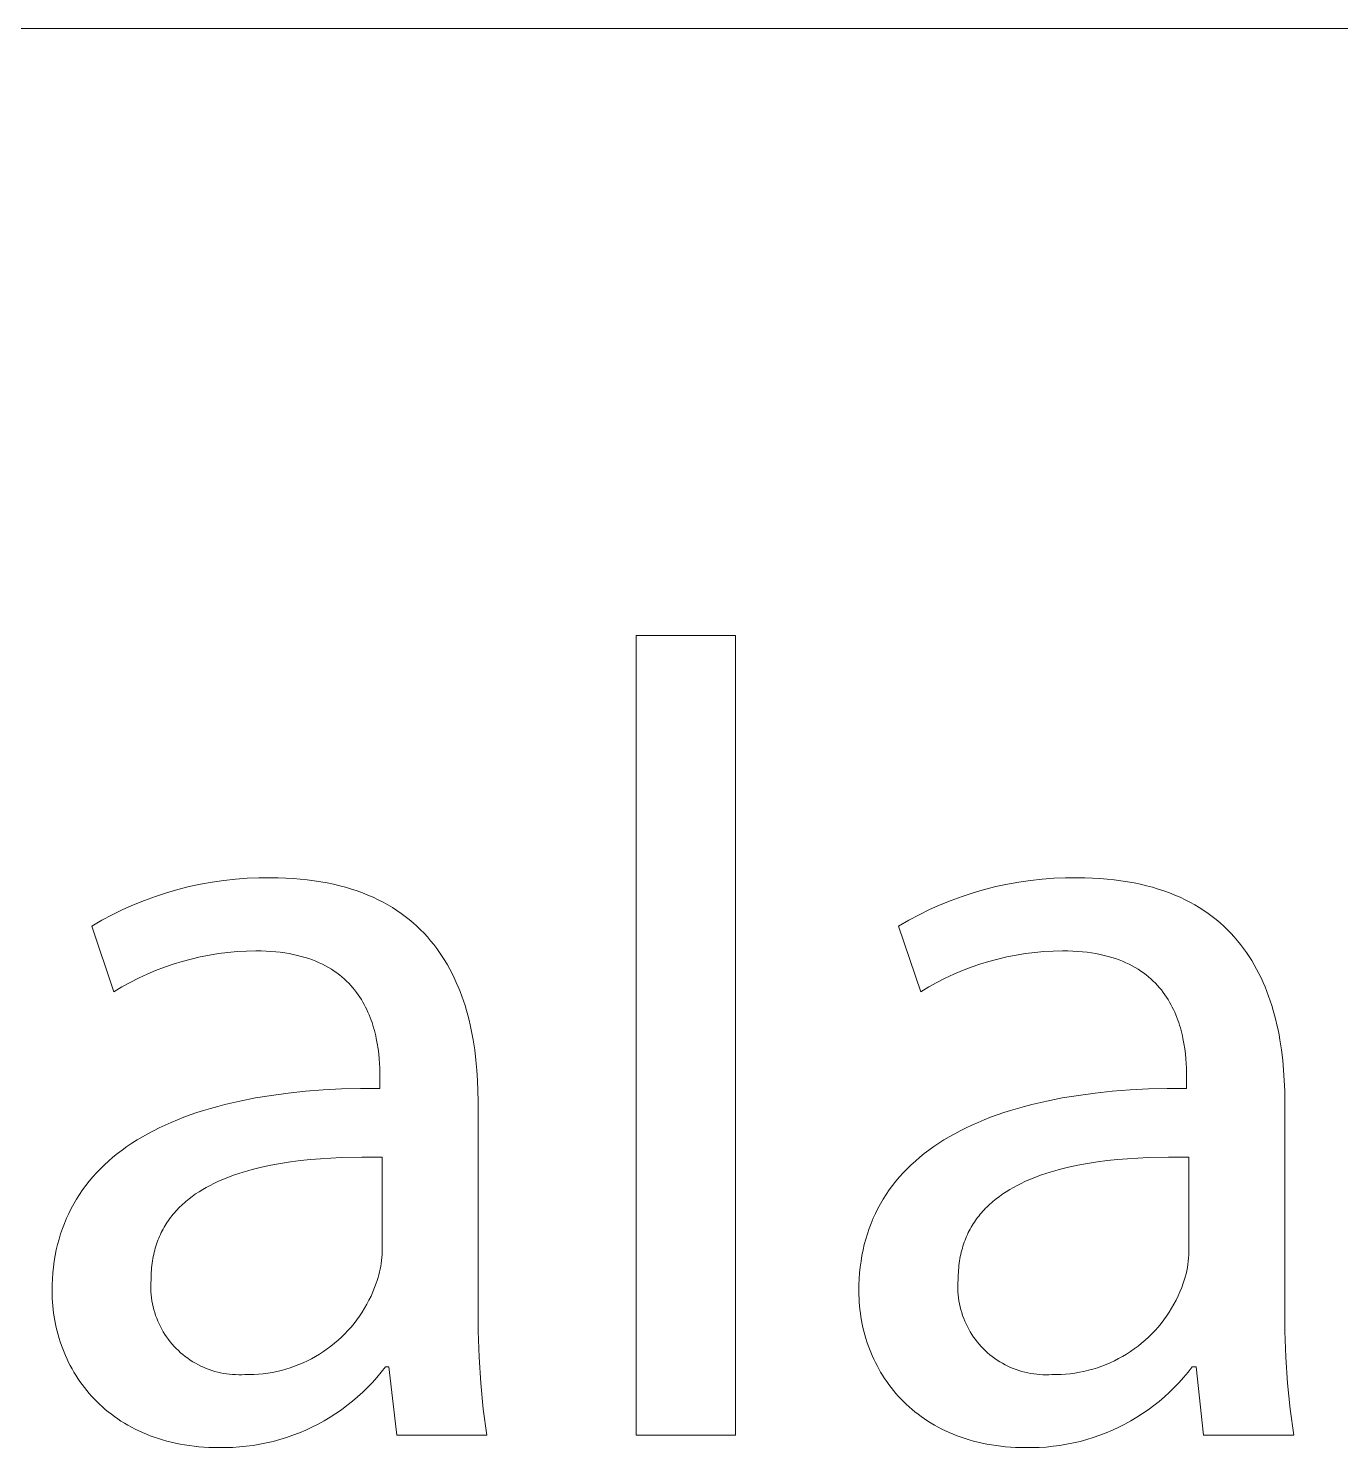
# Model space of a CAD drawing. Header units: millimetres. Extents: x -1519 to 3497, y -297 to 3208.
# Drawn here: x 3132.8 to 3191.3, y -79.6 to -16.4 of the extents above; entities that cross this region are included whole.
import ezdxf

# ---------------------------------------------------------------- set-up
doc = ezdxf.new("R2010")
doc.units = ezdxf.units.MM
doc.header["$MEASUREMENT"] = 0
doc.layers.add('Domyślny', color=7, linetype='Continuous', true_color=0x000000)

msp = doc.modelspace()

# ---------------------------------------------------------------- linework, layer by layer
at = {"layer": 'Domyślny', "color": 18, "lineweight": 15, "true_color": 0x000000}
for p, q in [((1601.477, -16.362), (3497.131, -16.362)), ((3159.871, -43.436), (3164.298, -43.436)), ((3159.871, -79.099), (3159.871, -43.436)), ((3164.298, -43.436), (3164.298, -79.099)), ((3140.961, -54.429), (3141.478, -54.355)), ((3141.478, -54.355), (3141.997, -54.299)), ((3141.997, -54.299), (3142.519, -54.261)), ((3142.519, -54.261), (3143.041, -54.242)), ((3143.041, -54.242), (3143.563, -54.24)), ((3143.563, -54.24), (3143.907, -54.244)), ((3143.907, -54.244), (3144.242, -54.255)), ((3144.242, -54.255), (3144.57, -54.273)), ((3144.57, -54.273), (3144.89, -54.298)), ((3144.89, -54.298), (3145.201, -54.331)), ((3145.201, -54.331), (3145.505, -54.37)), ((3145.505, -54.37), (3145.802, -54.415)), ((3145.802, -54.415), (3146.09, -54.468)), ((3176.931, -54.431), (3177.448, -54.357)), ((3177.448, -54.357), (3177.968, -54.3)), ((3177.968, -54.3), (3178.489, -54.262)), ((3178.489, -54.262), (3179.011, -54.242)), ((3179.011, -54.242), (3179.533, -54.24)), ((3179.533, -54.24), (3179.878, -54.244)), ((3179.878, -54.244), (3180.214, -54.255)), ((3180.214, -54.255), (3180.542, -54.273)), ((3180.542, -54.273), (3180.862, -54.298)), ((3180.862, -54.298), (3181.175, -54.331)), ((3181.175, -54.331), (3181.479, -54.37)), ((3181.479, -54.37), (3181.776, -54.415)), ((3181.776, -54.415), (3182.065, -54.468)), ((3138.43, -55.067), (3138.926, -54.904)), ((3138.926, -54.904), (3139.428, -54.759)), ((3139.428, -54.759), (3139.935, -54.631)), ((3139.935, -54.631), (3140.446, -54.522)), ((3140.446, -54.522), (3140.961, -54.429)), ((3146.09, -54.468), (3146.372, -54.527)), ((3146.372, -54.527), (3146.646, -54.592)), ((3146.646, -54.592), (3146.912, -54.663)), ((3146.912, -54.663), (3147.171, -54.741)), ((3147.171, -54.741), (3147.424, -54.824)), ((3147.424, -54.824), (3147.669, -54.914)), ((3147.669, -54.914), (3147.907, -55.009)), ((3147.907, -55.009), (3148.138, -55.11)), ((3174.4, -55.068), (3174.897, -54.906)), ((3174.897, -54.906), (3175.399, -54.761)), ((3175.399, -54.761), (3175.906, -54.633)), ((3175.906, -54.633), (3176.417, -54.523)), ((3176.417, -54.523), (3176.931, -54.431)), ((3182.065, -54.468), (3182.347, -54.527)), ((3182.347, -54.527), (3182.621, -54.592)), ((3182.621, -54.592), (3182.888, -54.663)), ((3182.888, -54.663), (3183.148, -54.741)), ((3183.148, -54.741), (3183.4, -54.824)), ((3183.4, -54.824), (3183.645, -54.914)), ((3183.645, -54.914), (3183.884, -55.009)), ((3183.884, -55.009), (3184.115, -55.11)), ((3136.509, -55.887), (3136.978, -55.657)), ((3136.978, -55.657), (3137.455, -55.443)), ((3137.455, -55.443), (3137.939, -55.247)), ((3137.939, -55.247), (3138.43, -55.067)), ((3148.138, -55.11), (3148.363, -55.216)), ((3148.363, -55.216), (3148.58, -55.328)), ((3148.58, -55.328), (3148.791, -55.445)), ((3148.791, -55.445), (3148.996, -55.567)), ((3148.996, -55.567), (3149.194, -55.694)), ((3172.479, -55.887), (3172.948, -55.658)), ((3172.948, -55.658), (3173.426, -55.445)), ((3173.426, -55.445), (3173.91, -55.248)), ((3173.91, -55.248), (3174.4, -55.068)), ((3184.115, -55.11), (3184.34, -55.216)), ((3184.34, -55.216), (3184.558, -55.328)), ((3184.558, -55.328), (3184.769, -55.445)), ((3184.769, -55.445), (3184.974, -55.567)), ((3184.974, -55.567), (3185.172, -55.694)), ((3135.596, -56.395), (3136.048, -56.133)), ((3136.048, -56.133), (3136.509, -55.887)), ((3149.194, -55.694), (3149.386, -55.826)), ((3149.386, -55.826), (3149.571, -55.963)), ((3149.571, -55.963), (3149.751, -56.104)), ((3149.751, -56.104), (3149.924, -56.25)), ((3149.924, -56.25), (3150.091, -56.4)), ((3171.566, -56.395), (3172.018, -56.133)), ((3172.018, -56.133), (3172.479, -55.887)), ((3185.172, -55.694), (3185.363, -55.826)), ((3185.363, -55.826), (3185.549, -55.963)), ((3185.549, -55.963), (3185.728, -56.104)), ((3185.728, -56.104), (3185.901, -56.25)), ((3185.901, -56.25), (3186.068, -56.4)), ((3136.581, -59.318), (3135.596, -56.395)), ((3150.091, -56.4), (3150.252, -56.555)), ((3150.252, -56.555), (3150.407, -56.714)), ((3150.407, -56.714), (3150.557, -56.877)), ((3150.557, -56.877), (3150.701, -57.044)), ((3172.551, -59.318), (3171.566, -56.395)), ((3186.068, -56.4), (3186.229, -56.555)), ((3186.229, -56.555), (3186.384, -56.714)), ((3186.384, -56.714), (3186.534, -56.877)), ((3186.534, -56.877), (3186.677, -57.044)), ((3141.664, -57.569), (3141.25, -57.621)), ((3142.079, -57.531), (3141.664, -57.569)), ((3142.495, -57.507), (3142.079, -57.531)), ((3142.912, -57.497), (3142.495, -57.507)), ((3143.142, -57.5), (3142.912, -57.497)), ((3143.366, -57.508), (3143.142, -57.5)), ((3143.583, -57.521), (3143.366, -57.508)), ((3143.794, -57.539), (3143.583, -57.521)), ((3143.999, -57.561), (3143.794, -57.539)), ((3144.198, -57.589), (3143.999, -57.561)), ((3144.391, -57.621), (3144.198, -57.589)), ((3150.701, -57.044), (3150.839, -57.214)), ((3150.839, -57.214), (3150.972, -57.389)), ((3150.972, -57.389), (3151.099, -57.567)), ((3151.099, -57.567), (3151.221, -57.748)), ((3177.634, -57.57), (3177.22, -57.622)), ((3178.049, -57.531), (3177.634, -57.57)), ((3178.465, -57.507), (3178.049, -57.531)), ((3178.882, -57.497), (3178.465, -57.507)), ((3179.112, -57.5), (3178.882, -57.497)), ((3179.336, -57.508), (3179.112, -57.5)), ((3179.553, -57.521), (3179.336, -57.508)), ((3179.764, -57.539), (3179.553, -57.521)), ((3179.969, -57.561), (3179.764, -57.539)), ((3180.168, -57.589), (3179.969, -57.561)), ((3180.362, -57.621), (3180.168, -57.589)), ((3186.677, -57.044), (3186.815, -57.214)), ((3186.815, -57.214), (3186.948, -57.389)), ((3186.948, -57.389), (3187.075, -57.567)), ((3187.075, -57.567), (3187.197, -57.748)), ((3139.222, -58.093), (3138.828, -58.228)), ((3139.621, -57.971), (3139.222, -58.093)), ((3140.023, -57.862), (3139.621, -57.971)), ((3140.429, -57.768), (3140.023, -57.862)), ((3140.839, -57.687), (3140.429, -57.768)), ((3141.25, -57.621), (3140.839, -57.687)), ((3144.579, -57.657), (3144.391, -57.621)), ((3144.76, -57.698), (3144.579, -57.657)), ((3144.936, -57.743), (3144.76, -57.698)), ((3145.106, -57.792), (3144.936, -57.743)), ((3145.271, -57.845), (3145.106, -57.792)), ((3145.43, -57.902), (3145.271, -57.845)), ((3145.584, -57.963), (3145.43, -57.902)), ((3145.732, -58.027), (3145.584, -57.963)), ((3145.876, -58.095), (3145.732, -58.027)), ((3146.014, -58.166), (3145.876, -58.095)), ((3146.148, -58.241), (3146.014, -58.166)), ((3151.221, -57.748), (3151.337, -57.933)), ((3151.337, -57.933), (3151.449, -58.121)), ((3151.449, -58.121), (3151.555, -58.312)), ((3175.193, -58.094), (3174.799, -58.23)), ((3175.591, -57.972), (3175.193, -58.094)), ((3175.994, -57.864), (3175.591, -57.972)), ((3176.4, -57.77), (3175.994, -57.864)), ((3176.809, -57.689), (3176.4, -57.77)), ((3177.22, -57.622), (3176.809, -57.689)), ((3180.549, -57.657), (3180.362, -57.621)), ((3180.73, -57.698), (3180.549, -57.657)), ((3180.906, -57.743), (3180.73, -57.698)), ((3181.076, -57.792), (3180.906, -57.743)), ((3181.241, -57.845), (3181.076, -57.792)), ((3181.4, -57.902), (3181.241, -57.845)), ((3181.554, -57.963), (3181.4, -57.902)), ((3181.702, -58.027), (3181.554, -57.963)), ((3181.846, -58.095), (3181.702, -58.027)), ((3181.984, -58.166), (3181.846, -58.095)), ((3182.118, -58.241), (3181.984, -58.166)), ((3187.197, -57.748), (3187.313, -57.933)), ((3187.313, -57.933), (3187.424, -58.121)), ((3187.424, -58.121), (3187.531, -58.312)), ((3137.677, -58.715), (3137.305, -58.904)), ((3138.055, -58.54), (3137.677, -58.715)), ((3138.439, -58.378), (3138.055, -58.54)), ((3138.828, -58.228), (3138.439, -58.378)), ((3146.276, -58.319), (3146.148, -58.241)), ((3146.4, -58.399), (3146.276, -58.319)), ((3146.519, -58.483), (3146.4, -58.399)), ((3146.633, -58.569), (3146.519, -58.483)), ((3146.743, -58.658), (3146.633, -58.569)), ((3146.849, -58.75), (3146.743, -58.658)), ((3146.95, -58.844), (3146.849, -58.75)), ((3147.047, -58.94), (3146.95, -58.844)), ((3151.555, -58.312), (3151.657, -58.506)), ((3151.657, -58.506), (3151.753, -58.703)), ((3151.753, -58.703), (3151.845, -58.902)), ((3173.647, -58.716), (3173.275, -58.904)), ((3174.025, -58.541), (3173.647, -58.716)), ((3174.409, -58.379), (3174.025, -58.541)), ((3174.799, -58.23), (3174.409, -58.379)), ((3182.246, -58.319), (3182.118, -58.241)), ((3182.37, -58.399), (3182.246, -58.319)), ((3182.489, -58.483), (3182.37, -58.399)), ((3182.604, -58.569), (3182.489, -58.483)), ((3182.713, -58.658), (3182.604, -58.569)), ((3182.819, -58.75), (3182.713, -58.658)), ((3182.92, -58.844), (3182.819, -58.75)), ((3183.017, -58.94), (3182.92, -58.844)), ((3187.531, -58.312), (3187.632, -58.506)), ((3187.632, -58.506), (3187.728, -58.703)), ((3187.728, -58.703), (3187.819, -58.902)), ((3136.939, -59.105), (3136.581, -59.318)), ((3137.305, -58.904), (3136.939, -59.105)), ((3147.139, -59.039), (3147.047, -58.94)), ((3147.228, -59.14), (3147.139, -59.039)), ((3147.313, -59.242), (3147.228, -59.14)), ((3147.393, -59.347), (3147.313, -59.242)), ((3147.47, -59.453), (3147.393, -59.347)), ((3147.543, -59.56), (3147.47, -59.453)), ((3151.845, -58.902), (3151.932, -59.104)), ((3151.932, -59.104), (3152.014, -59.309)), ((3152.014, -59.309), (3152.092, -59.516)), ((3172.91, -59.105), (3172.551, -59.318)), ((3173.275, -58.904), (3172.91, -59.105)), ((3183.109, -59.039), (3183.017, -58.94)), ((3183.198, -59.14), (3183.109, -59.039)), ((3183.283, -59.242), (3183.198, -59.14)), ((3183.363, -59.347), (3183.283, -59.242)), ((3183.44, -59.453), (3183.363, -59.347)), ((3183.513, -59.56), (3183.44, -59.453)), ((3187.819, -58.902), (3187.906, -59.104)), ((3187.906, -59.104), (3187.988, -59.309)), ((3187.988, -59.309), (3188.065, -59.516)), ((3147.613, -59.669), (3147.543, -59.56)), ((3147.678, -59.78), (3147.613, -59.669)), ((3147.741, -59.892), (3147.678, -59.78)), ((3147.8, -60.005), (3147.741, -59.892)), ((3147.856, -60.118), (3147.8, -60.005)), ((3147.908, -60.233), (3147.856, -60.118)), ((3152.092, -59.516), (3152.165, -59.725)), ((3152.165, -59.725), (3152.234, -59.937)), ((3152.234, -59.937), (3152.298, -60.15)), ((3183.583, -59.669), (3183.513, -59.56)), ((3183.648, -59.78), (3183.583, -59.669)), ((3183.711, -59.892), (3183.648, -59.78)), ((3183.77, -60.005), (3183.711, -59.892)), ((3183.826, -60.118), (3183.77, -60.005)), ((3183.878, -60.233), (3183.826, -60.118)), ((3188.065, -59.516), (3188.138, -59.725)), ((3188.138, -59.725), (3188.207, -59.937)), ((3188.207, -59.937), (3188.271, -60.15)), ((3147.958, -60.349), (3147.908, -60.233)), ((3148.004, -60.465), (3147.958, -60.349)), ((3148.047, -60.581), (3148.004, -60.465)), ((3148.088, -60.698), (3148.047, -60.581)), ((3148.126, -60.815), (3148.088, -60.698)), ((3152.298, -60.15), (3152.358, -60.365)), ((3152.358, -60.365), (3152.414, -60.582)), ((3152.414, -60.582), (3152.466, -60.801)), ((3183.928, -60.349), (3183.878, -60.233)), ((3183.974, -60.465), (3183.928, -60.349)), ((3184.018, -60.581), (3183.974, -60.465)), ((3184.058, -60.698), (3184.018, -60.581)), ((3184.096, -60.815), (3184.058, -60.698)), ((3188.271, -60.15), (3188.331, -60.365)), ((3188.331, -60.365), (3188.387, -60.582)), ((3188.387, -60.582), (3188.439, -60.801)), ((3148.161, -60.933), (3148.126, -60.815)), ((3148.194, -61.05), (3148.161, -60.933)), ((3148.224, -61.168), (3148.194, -61.05)), ((3148.252, -61.285), (3148.224, -61.168)), ((3148.277, -61.401), (3148.252, -61.285)), ((3152.466, -60.801), (3152.514, -61.021)), ((3152.514, -61.021), (3152.559, -61.243)), ((3152.559, -61.243), (3152.599, -61.466)), ((3184.131, -60.933), (3184.096, -60.815)), ((3184.164, -61.05), (3184.131, -60.933)), ((3184.194, -61.168), (3184.164, -61.05)), ((3184.222, -61.285), (3184.194, -61.168)), ((3184.247, -61.401), (3184.222, -61.285)), ((3188.439, -60.801), (3188.486, -61.021)), ((3188.486, -61.021), (3188.53, -61.243)), ((3188.53, -61.243), (3188.57, -61.466)), ((3148.321, -61.633), (3148.277, -61.401)), ((3148.357, -61.863), (3148.321, -61.633)), ((3148.386, -62.088), (3148.357, -61.863)), ((3152.599, -61.466), (3152.668, -61.915)), ((3152.668, -61.915), (3152.724, -62.367)), ((3184.291, -61.633), (3184.247, -61.401)), ((3184.327, -61.863), (3184.291, -61.633)), ((3184.356, -62.088), (3184.327, -61.863)), ((3188.57, -61.466), (3188.64, -61.915)), ((3188.64, -61.915), (3188.695, -62.367)), ((3148.407, -62.309), (3148.386, -62.088)), ((3148.423, -62.524), (3148.407, -62.309)), ((3148.434, -62.733), (3148.423, -62.524)), ((3152.724, -62.367), (3152.766, -62.823)), ((3184.378, -62.309), (3184.356, -62.088)), ((3184.393, -62.524), (3184.378, -62.309)), ((3184.404, -62.733), (3184.393, -62.524)), ((3188.695, -62.367), (3188.736, -62.823)), ((3148.439, -62.934), (3148.434, -62.733)), ((3148.441, -63.127), (3148.439, -62.934)), ((3148.441, -63.628), (3148.441, -63.127)), ((3152.766, -62.823), (3152.795, -63.28)), ((3152.795, -63.28), (3152.812, -63.738)), ((3184.409, -62.934), (3184.404, -62.733)), ((3184.411, -63.127), (3184.409, -62.934)), ((3184.411, -63.628), (3184.411, -63.127)), ((3188.736, -62.823), (3188.765, -63.28)), ((3188.765, -63.28), (3188.782, -63.738)), ((3143.606, -63.941), (3144.349, -63.842)), ((3144.349, -63.842), (3145.118, -63.761)), ((3145.118, -63.761), (3145.911, -63.699)), ((3145.911, -63.699), (3146.73, -63.657)), ((3146.73, -63.657), (3147.573, -63.633)), ((3147.573, -63.633), (3148.441, -63.628)), ((3152.812, -63.738), (3152.817, -64.196)), ((3179.582, -63.941), (3180.325, -63.842)), ((3180.325, -63.842), (3181.092, -63.761)), ((3181.092, -63.761), (3181.885, -63.699)), ((3181.885, -63.699), (3182.703, -63.657)), ((3182.703, -63.657), (3183.545, -63.633)), ((3183.545, -63.633), (3184.411, -63.628)), ((3188.782, -63.738), (3188.787, -64.196)), ((3140.581, -64.613), (3140.891, -64.521)), ((3140.891, -64.521), (3141.208, -64.432)), ((3141.208, -64.432), (3141.531, -64.348)), ((3141.531, -64.348), (3142.197, -64.194)), ((3142.197, -64.194), (3142.889, -64.058)), ((3142.889, -64.058), (3143.606, -63.941)), ((3152.817, -64.196), (3152.817, -73.283)), ((3176.559, -64.613), (3176.869, -64.521)), ((3176.869, -64.521), (3177.185, -64.432)), ((3177.185, -64.432), (3177.508, -64.348)), ((3177.508, -64.348), (3178.174, -64.194)), ((3178.174, -64.194), (3178.865, -64.058)), ((3178.865, -64.058), (3179.582, -63.941)), ((3188.787, -64.196), (3188.787, -73.283)), ((3138.861, -65.265), (3139.131, -65.145)), ((3139.131, -65.145), (3139.408, -65.03)), ((3139.408, -65.03), (3139.691, -64.919)), ((3139.691, -64.919), (3139.981, -64.813)), ((3139.981, -64.813), (3140.278, -64.711)), ((3140.278, -64.711), (3140.581, -64.613)), ((3174.838, -65.265), (3175.108, -65.145)), ((3175.108, -65.145), (3175.385, -65.03)), ((3175.385, -65.03), (3175.668, -64.919)), ((3175.668, -64.919), (3175.959, -64.813)), ((3175.959, -64.813), (3176.255, -64.711)), ((3176.255, -64.711), (3176.559, -64.613)), ((3137.613, -65.929), (3137.849, -65.787)), ((3137.849, -65.787), (3138.091, -65.65)), ((3138.091, -65.65), (3138.341, -65.517)), ((3138.341, -65.517), (3138.598, -65.389)), ((3138.598, -65.389), (3138.861, -65.265)), ((3173.589, -65.929), (3173.825, -65.787)), ((3173.825, -65.787), (3174.068, -65.65)), ((3174.068, -65.65), (3174.318, -65.517)), ((3174.318, -65.517), (3174.575, -65.389)), ((3174.575, -65.389), (3174.838, -65.265)), ((3136.738, -66.538), (3136.946, -66.379)), ((3136.946, -66.379), (3137.161, -66.225)), ((3137.161, -66.225), (3137.384, -66.075)), ((3137.384, -66.075), (3137.613, -65.929)), ((3172.713, -66.538), (3172.922, -66.379)), ((3172.922, -66.379), (3173.137, -66.225)), ((3173.137, -66.225), (3173.36, -66.075)), ((3173.36, -66.075), (3173.589, -65.929)), ((3135.974, -67.215), (3136.155, -67.04)), ((3136.155, -67.04), (3136.342, -66.868)), ((3136.342, -66.868), (3136.536, -66.701)), ((3136.536, -66.701), (3136.738, -66.538)), ((3143.581, -67.053), (3143.159, -67.143)), ((3144.012, -66.975), (3143.581, -67.053)), ((3144.45, -66.907), (3144.012, -66.975)), ((3144.894, -66.85), (3144.45, -66.907)), ((3145.344, -66.803), (3144.894, -66.85)), ((3145.797, -66.764), (3145.344, -66.803)), ((3146.254, -66.735), (3145.797, -66.764)), ((3146.712, -66.714), (3146.254, -66.735)), ((3147.63, -66.694), (3146.712, -66.714)), ((3148.541, -66.701), (3147.63, -66.694)), ((3148.541, -70.911), (3148.541, -66.701)), ((3171.949, -67.215), (3172.129, -67.04)), ((3172.129, -67.04), (3172.317, -66.868)), ((3172.317, -66.868), (3172.512, -66.701)), ((3172.512, -66.701), (3172.713, -66.538)), ((3179.563, -67.053), (3179.141, -67.143)), ((3179.993, -66.975), (3179.563, -67.053)), ((3180.43, -66.907), (3179.993, -66.975)), ((3180.874, -66.85), (3180.43, -66.907)), ((3181.323, -66.803), (3180.874, -66.85)), ((3181.775, -66.764), (3181.323, -66.803)), ((3182.231, -66.735), (3181.775, -66.764)), ((3182.688, -66.714), (3182.231, -66.735)), ((3183.603, -66.694), (3182.688, -66.714)), ((3184.511, -66.701), (3183.603, -66.694)), ((3184.511, -70.911), (3184.511, -66.701)), ((3135.476, -67.768), (3135.635, -67.58)), ((3135.635, -67.58), (3135.801, -67.395)), ((3135.801, -67.395), (3135.974, -67.215)), ((3141.395, -67.704), (3141.215, -67.783)), ((3141.578, -67.628), (3141.395, -67.704)), ((3141.764, -67.556), (3141.578, -67.628)), ((3141.955, -67.487), (3141.764, -67.556)), ((3142.148, -67.422), (3141.955, -67.487)), ((3142.344, -67.36), (3142.148, -67.422)), ((3142.544, -67.301), (3142.344, -67.36)), ((3142.746, -67.245), (3142.544, -67.301)), ((3143.159, -67.143), (3142.746, -67.245)), ((3171.45, -67.768), (3171.609, -67.58)), ((3171.609, -67.58), (3171.775, -67.395)), ((3171.775, -67.395), (3171.949, -67.215)), ((3177.379, -67.704), (3177.2, -67.783)), ((3177.562, -67.628), (3177.379, -67.704)), ((3177.749, -67.556), (3177.562, -67.628)), ((3177.939, -67.487), (3177.749, -67.556)), ((3178.132, -67.422), (3177.939, -67.487)), ((3178.328, -67.36), (3178.132, -67.422)), ((3178.527, -67.301), (3178.328, -67.36)), ((3178.729, -67.245), (3178.527, -67.301)), ((3179.141, -67.143), (3178.729, -67.245)), ((3135.042, -68.358), (3135.179, -68.157)), ((3135.179, -68.157), (3135.324, -67.96)), ((3135.324, -67.96), (3135.476, -67.768)), ((3140.223, -68.339), (3140.073, -68.445)), ((3140.377, -68.236), (3140.223, -68.339)), ((3140.537, -68.138), (3140.377, -68.236)), ((3140.7, -68.044), (3140.537, -68.138)), ((3140.868, -67.953), (3140.7, -68.044)), ((3141.039, -67.866), (3140.868, -67.953)), ((3141.215, -67.783), (3141.039, -67.866)), ((3171.015, -68.358), (3171.153, -68.157)), ((3171.153, -68.157), (3171.298, -67.96)), ((3171.298, -67.96), (3171.45, -67.768)), ((3176.209, -68.339), (3176.059, -68.445)), ((3176.363, -68.236), (3176.209, -68.339)), ((3176.522, -68.138), (3176.363, -68.236)), ((3176.685, -68.044), (3176.522, -68.138)), ((3176.853, -67.953), (3176.685, -68.044)), ((3177.025, -67.866), (3176.853, -67.953)), ((3177.2, -67.783), (3177.025, -67.866)), ((3134.673, -68.985), (3134.789, -68.772)), ((3134.789, -68.772), (3134.912, -68.563)), ((3134.912, -68.563), (3135.042, -68.358)), ((3139.46, -68.976), (3139.399, -69.04)), ((3139.523, -68.912), (3139.46, -68.976)), ((3139.587, -68.85), (3139.523, -68.912)), ((3139.653, -68.789), (3139.587, -68.85)), ((3139.72, -68.729), (3139.653, -68.789)), ((3139.788, -68.67), (3139.72, -68.729)), ((3139.857, -68.612), (3139.788, -68.67)), ((3139.928, -68.555), (3139.857, -68.612)), ((3140.073, -68.445), (3139.928, -68.555)), ((3170.645, -68.985), (3170.761, -68.772)), ((3170.761, -68.772), (3170.884, -68.563)), ((3170.884, -68.563), (3171.015, -68.358)), ((3175.447, -68.976), (3175.385, -69.04)), ((3175.509, -68.912), (3175.447, -68.976)), ((3175.574, -68.85), (3175.509, -68.912)), ((3175.639, -68.789), (3175.574, -68.85)), ((3175.706, -68.729), (3175.639, -68.789)), ((3175.774, -68.67), (3175.706, -68.729)), ((3175.844, -68.612), (3175.774, -68.67)), ((3175.914, -68.555), (3175.844, -68.612)), ((3176.059, -68.445), (3175.914, -68.555)), ((3134.369, -69.649), (3134.463, -69.424)), ((3134.463, -69.424), (3134.564, -69.202)), ((3134.564, -69.202), (3134.673, -68.985)), ((3138.957, -69.596), (3138.909, -69.67)), ((3139.007, -69.522), (3138.957, -69.596)), ((3139.059, -69.45), (3139.007, -69.522)), ((3139.112, -69.379), (3139.059, -69.45)), ((3139.166, -69.309), (3139.112, -69.379)), ((3139.222, -69.24), (3139.166, -69.309)), ((3139.28, -69.172), (3139.222, -69.24)), ((3139.338, -69.105), (3139.28, -69.172)), ((3139.399, -69.04), (3139.338, -69.105)), ((3170.341, -69.649), (3170.435, -69.424)), ((3170.435, -69.424), (3170.536, -69.202)), ((3170.536, -69.202), (3170.645, -68.985)), ((3174.944, -69.596), (3174.895, -69.67)), ((3174.994, -69.522), (3174.944, -69.596)), ((3175.045, -69.45), (3174.994, -69.522)), ((3175.098, -69.379), (3175.045, -69.45)), ((3175.153, -69.309), (3175.098, -69.379)), ((3175.209, -69.24), (3175.153, -69.309)), ((3175.266, -69.172), (3175.209, -69.24)), ((3175.325, -69.105), (3175.266, -69.172)), ((3175.385, -69.04), (3175.325, -69.105)), ((3134.132, -70.349), (3134.204, -70.112)), ((3134.204, -70.112), (3134.283, -69.878)), ((3134.283, -69.878), (3134.369, -69.649)), ((3138.613, -70.227), (3138.577, -70.311)), ((3138.65, -70.144), (3138.613, -70.227)), ((3138.689, -70.062), (3138.65, -70.144)), ((3138.73, -69.981), (3138.689, -70.062)), ((3138.772, -69.902), (3138.73, -69.981)), ((3138.816, -69.823), (3138.772, -69.902)), ((3138.862, -69.746), (3138.816, -69.823)), ((3138.909, -69.67), (3138.862, -69.746)), ((3170.103, -70.349), (3170.175, -70.112)), ((3170.175, -70.112), (3170.254, -69.878)), ((3170.254, -69.878), (3170.341, -69.649)), ((3174.599, -70.227), (3174.564, -70.311)), ((3174.637, -70.144), (3174.599, -70.227)), ((3174.676, -70.062), (3174.637, -70.144)), ((3174.717, -69.981), (3174.676, -70.062)), ((3174.759, -69.902), (3174.717, -69.981)), ((3174.803, -69.823), (3174.759, -69.902)), ((3174.848, -69.746), (3174.803, -69.823)), ((3174.895, -69.67), (3174.848, -69.746)), ((3133.962, -71.086), (3134.011, -70.836)), ((3134.011, -70.836), (3134.068, -70.591)), ((3134.068, -70.591), (3134.132, -70.349)), ((3138.398, -70.845), (3138.374, -70.938)), ((3138.423, -70.752), (3138.398, -70.845)), ((3138.451, -70.662), (3138.423, -70.752)), ((3138.48, -70.572), (3138.451, -70.662)), ((3138.51, -70.484), (3138.48, -70.572)), ((3138.543, -70.397), (3138.51, -70.484)), ((3138.577, -70.311), (3138.543, -70.397)), ((3169.932, -71.086), (3169.982, -70.836)), ((3169.982, -70.836), (3170.039, -70.591)), ((3170.039, -70.591), (3170.103, -70.349)), ((3174.385, -70.845), (3174.361, -70.938)), ((3174.41, -70.752), (3174.385, -70.845)), ((3174.437, -70.662), (3174.41, -70.752)), ((3174.466, -70.572), (3174.437, -70.662)), ((3174.497, -70.484), (3174.466, -70.572)), ((3174.53, -70.397), (3174.497, -70.484)), ((3174.564, -70.311), (3174.53, -70.397)), ((3133.886, -71.596), (3133.92, -71.339)), ((3133.92, -71.339), (3133.962, -71.086)), ((3138.283, -71.425), (3138.27, -71.526)), ((3138.298, -71.325), (3138.283, -71.425)), ((3138.314, -71.226), (3138.298, -71.325)), ((3138.332, -71.129), (3138.314, -71.226)), ((3138.352, -71.033), (3138.332, -71.129)), ((3138.374, -70.938), (3138.352, -71.033)), ((3148.481, -71.56), (3148.501, -71.431)), ((3148.501, -71.431), (3148.517, -71.301)), ((3148.517, -71.301), (3148.529, -71.171)), ((3148.529, -71.171), (3148.537, -71.041)), ((3148.537, -71.041), (3148.541, -70.911)), ((3169.856, -71.596), (3169.891, -71.339)), ((3169.891, -71.339), (3169.932, -71.086)), ((3174.27, -71.425), (3174.257, -71.526)), ((3174.284, -71.325), (3174.27, -71.425)), ((3174.301, -71.226), (3174.284, -71.325)), ((3174.319, -71.129), (3174.301, -71.226)), ((3174.339, -71.033), (3174.319, -71.129)), ((3174.361, -70.938), (3174.339, -71.033)), ((3184.442, -71.622), (3184.465, -71.481)), ((3184.465, -71.481), (3184.483, -71.339)), ((3184.483, -71.339), (3184.497, -71.196)), ((3184.497, -71.196), (3184.506, -71.054)), ((3184.506, -71.054), (3184.511, -70.911)), ((3133.829, -72.392), (3133.84, -72.123)), ((3133.84, -72.123), (3133.859, -71.857)), ((3133.859, -71.857), (3133.886, -71.596)), ((3138.236, -72.054), (3138.235, -72.163)), ((3138.239, -71.945), (3138.236, -72.054)), ((3138.244, -71.838), (3138.239, -71.945)), ((3138.251, -71.733), (3138.244, -71.838)), ((3138.26, -71.629), (3138.251, -71.733)), ((3138.27, -71.526), (3138.26, -71.629)), ((3148.318, -72.191), (3148.359, -72.067)), ((3148.359, -72.067), (3148.395, -71.942)), ((3148.395, -71.942), (3148.428, -71.815)), ((3148.428, -71.815), (3148.456, -71.688)), ((3148.456, -71.688), (3148.481, -71.56)), ((3169.799, -72.392), (3169.81, -72.123)), ((3169.81, -72.123), (3169.83, -71.857)), ((3169.83, -71.857), (3169.856, -71.596)), ((3174.223, -72.054), (3174.222, -72.163)), ((3174.226, -71.945), (3174.223, -72.054)), ((3174.231, -71.838), (3174.226, -71.945)), ((3174.237, -71.733), (3174.231, -71.838)), ((3174.246, -71.629), (3174.237, -71.733)), ((3174.257, -71.526), (3174.246, -71.629)), ((3184.306, -72.178), (3184.346, -72.041)), ((3184.346, -72.041), (3184.382, -71.902)), ((3184.382, -71.902), (3184.414, -71.763)), ((3184.414, -71.763), (3184.442, -71.622)), ((3133.825, -72.664), (3133.829, -72.392)), ((3133.827, -72.83), (3133.825, -72.664)), ((3138.227, -72.298), (3138.223, -72.433)), ((3138.223, -72.433), (3138.224, -72.567)), ((3138.224, -72.567), (3138.23, -72.702)), ((3138.235, -72.163), (3138.227, -72.298)), ((3138.23, -72.702), (3138.24, -72.836)), ((3148.043, -72.888), (3148.126, -72.699)), ((3148.126, -72.699), (3148.203, -72.508)), ((3148.203, -72.508), (3148.274, -72.314)), ((3148.274, -72.314), (3148.318, -72.191)), ((3169.795, -72.664), (3169.799, -72.392)), ((3169.797, -72.83), (3169.795, -72.664)), ((3174.213, -72.298), (3174.209, -72.433)), ((3174.209, -72.433), (3174.21, -72.568)), ((3174.21, -72.568), (3174.215, -72.702)), ((3174.222, -72.163), (3174.213, -72.298)), ((3174.215, -72.702), (3174.225, -72.837)), ((3184.028, -72.887), (3184.112, -72.699)), ((3184.112, -72.699), (3184.19, -72.507)), ((3184.19, -72.507), (3184.261, -72.314)), ((3184.261, -72.314), (3184.306, -72.178)), ((3133.832, -72.995), (3133.827, -72.83)), ((3133.842, -73.159), (3133.832, -72.995)), ((3133.855, -73.324), (3133.842, -73.159)), ((3133.871, -73.488), (3133.855, -73.324)), ((3138.24, -72.836), (3138.255, -72.97)), ((3138.255, -72.97), (3138.274, -73.103)), ((3138.274, -73.103), (3138.298, -73.236)), ((3138.298, -73.236), (3138.327, -73.368)), ((3138.327, -73.368), (3138.36, -73.498)), ((3147.754, -73.435), (3147.856, -73.256)), ((3147.856, -73.256), (3147.953, -73.074)), ((3147.953, -73.074), (3148.043, -72.888)), ((3152.817, -73.283), (3152.819, -74.449)), ((3169.802, -72.995), (3169.797, -72.83)), ((3169.812, -73.159), (3169.802, -72.995)), ((3169.825, -73.324), (3169.812, -73.159)), ((3169.841, -73.488), (3169.825, -73.324)), ((3174.225, -72.837), (3174.24, -72.971)), ((3174.24, -72.971), (3174.259, -73.104)), ((3174.259, -73.104), (3174.283, -73.237)), ((3174.283, -73.237), (3174.311, -73.369)), ((3174.311, -73.369), (3174.344, -73.5)), ((3183.739, -73.434), (3183.842, -73.255)), ((3183.842, -73.255), (3183.938, -73.073)), ((3183.938, -73.073), (3184.028, -72.887)), ((3188.787, -73.283), (3188.788, -74.449)), ((3133.891, -73.651), (3133.871, -73.488)), ((3133.915, -73.814), (3133.891, -73.651)), ((3133.943, -73.976), (3133.915, -73.814)), ((3133.974, -74.138), (3133.943, -73.976)), ((3138.36, -73.498), (3138.397, -73.628)), ((3138.397, -73.628), (3138.439, -73.756)), ((3138.439, -73.756), (3138.486, -73.882)), ((3138.486, -73.882), (3138.536, -74.007)), ((3138.536, -74.007), (3138.591, -74.13)), ((3147.285, -74.114), (3147.41, -73.951)), ((3147.41, -73.951), (3147.531, -73.783)), ((3147.531, -73.783), (3147.645, -73.611)), ((3147.645, -73.611), (3147.754, -73.435)), ((3169.862, -73.651), (3169.841, -73.488)), ((3169.885, -73.814), (3169.862, -73.651)), ((3169.913, -73.976), (3169.885, -73.814)), ((3169.944, -74.138), (3169.913, -73.976)), ((3174.344, -73.5), (3174.382, -73.629)), ((3174.382, -73.629), (3174.423, -73.757)), ((3174.423, -73.757), (3174.47, -73.884)), ((3174.47, -73.884), (3174.52, -74.009)), ((3174.52, -74.009), (3174.575, -74.132)), ((3183.269, -74.112), (3183.395, -73.949)), ((3183.395, -73.949), (3183.516, -73.781)), ((3183.516, -73.781), (3183.63, -73.61)), ((3183.63, -73.61), (3183.739, -73.434)), ((3134.009, -74.299), (3133.974, -74.138)), ((3134.048, -74.459), (3134.009, -74.299)), ((3134.09, -74.618), (3134.048, -74.459)), ((3134.136, -74.776), (3134.09, -74.618)), ((3138.591, -74.13), (3138.65, -74.251)), ((3138.65, -74.251), (3138.713, -74.37)), ((3138.713, -74.37), (3138.78, -74.487)), ((3138.78, -74.487), (3138.852, -74.602)), ((3138.852, -74.602), (3138.927, -74.714)), ((3146.727, -74.723), (3146.874, -74.578)), ((3146.874, -74.578), (3147.016, -74.428)), ((3147.016, -74.428), (3147.153, -74.273)), ((3147.153, -74.273), (3147.285, -74.114)), ((3152.819, -74.449), (3152.858, -75.615)), ((3169.979, -74.299), (3169.944, -74.138)), ((3170.018, -74.459), (3169.979, -74.299)), ((3170.06, -74.618), (3170.018, -74.459)), ((3170.106, -74.776), (3170.06, -74.618)), ((3174.575, -74.132), (3174.634, -74.253)), ((3174.634, -74.253), (3174.697, -74.373)), ((3174.697, -74.373), (3174.764, -74.489)), ((3174.764, -74.489), (3174.835, -74.604)), ((3174.835, -74.604), (3174.91, -74.716)), ((3182.712, -74.72), (3182.859, -74.575)), ((3182.859, -74.575), (3183.001, -74.426)), ((3183.001, -74.426), (3183.138, -74.271)), ((3183.138, -74.271), (3183.269, -74.112)), ((3188.788, -74.449), (3188.828, -75.615)), ((3134.186, -74.932), (3134.136, -74.776)), ((3134.239, -75.088), (3134.186, -74.932)), ((3134.296, -75.242), (3134.239, -75.088)), ((3134.356, -75.395), (3134.296, -75.242)), ((3138.927, -74.714), (3139.006, -74.823)), ((3139.006, -74.823), (3139.088, -74.929)), ((3139.088, -74.929), (3139.174, -75.033)), ((3139.174, -75.033), (3139.264, -75.133)), ((3139.264, -75.133), (3139.357, -75.231)), ((3139.357, -75.231), (3139.453, -75.325)), ((3145.923, -75.368), (3146.092, -75.25)), ((3146.092, -75.25), (3146.258, -75.126)), ((3146.258, -75.126), (3146.419, -74.997)), ((3146.419, -74.997), (3146.575, -74.863)), ((3146.575, -74.863), (3146.727, -74.723)), ((3170.156, -74.932), (3170.106, -74.776)), ((3170.209, -75.088), (3170.156, -74.932)), ((3170.266, -75.242), (3170.209, -75.088)), ((3170.327, -75.395), (3170.266, -75.242)), ((3174.91, -74.716), (3174.989, -74.825)), ((3174.989, -74.825), (3175.072, -74.932)), ((3175.072, -74.932), (3175.158, -75.036)), ((3175.158, -75.036), (3175.248, -75.136)), ((3175.248, -75.136), (3175.341, -75.234)), ((3175.341, -75.234), (3175.437, -75.328)), ((3181.908, -75.364), (3182.077, -75.247)), ((3182.077, -75.247), (3182.242, -75.123)), ((3182.242, -75.123), (3182.403, -74.994)), ((3182.403, -74.994), (3182.56, -74.86)), ((3182.56, -74.86), (3182.712, -74.72)), ((3134.421, -75.547), (3134.356, -75.395)), ((3134.488, -75.697), (3134.421, -75.547)), ((3134.56, -75.846), (3134.488, -75.697)), ((3134.635, -75.993), (3134.56, -75.846)), ((3139.453, -75.325), (3139.553, -75.416)), ((3139.553, -75.416), (3139.655, -75.503)), ((3139.655, -75.503), (3139.761, -75.587)), ((3139.761, -75.587), (3139.869, -75.667)), ((3139.869, -75.667), (3139.98, -75.744)), ((3139.98, -75.744), (3140.094, -75.816)), ((3140.094, -75.816), (3140.21, -75.885)), ((3140.21, -75.885), (3140.328, -75.949)), ((3144.831, -75.947), (3145.021, -75.866)), ((3145.021, -75.866), (3145.208, -75.779)), ((3145.208, -75.779), (3145.392, -75.685)), ((3145.392, -75.685), (3145.572, -75.586)), ((3145.572, -75.586), (3145.749, -75.48)), ((3145.749, -75.48), (3145.923, -75.368)), ((3152.858, -75.615), (3152.935, -76.778)), ((3170.391, -75.547), (3170.327, -75.395)), ((3170.459, -75.697), (3170.391, -75.547)), ((3170.53, -75.846), (3170.459, -75.697)), ((3170.605, -75.993), (3170.53, -75.846)), ((3175.437, -75.328), (3175.537, -75.419)), ((3175.537, -75.419), (3175.639, -75.506)), ((3175.639, -75.506), (3175.745, -75.59)), ((3175.745, -75.59), (3175.853, -75.67)), ((3175.853, -75.67), (3175.964, -75.747)), ((3175.964, -75.747), (3176.078, -75.819)), ((3176.078, -75.819), (3176.194, -75.888)), ((3176.194, -75.888), (3176.313, -75.952)), ((3180.816, -75.944), (3181.006, -75.863)), ((3181.006, -75.863), (3181.193, -75.776)), ((3181.193, -75.776), (3181.377, -75.682)), ((3181.377, -75.682), (3181.557, -75.582)), ((3181.557, -75.582), (3181.734, -75.476)), ((3181.734, -75.476), (3181.908, -75.364)), ((3188.828, -75.615), (3188.909, -76.779)), ((3134.714, -76.138), (3134.635, -75.993)), ((3134.796, -76.281), (3134.714, -76.138)), ((3134.882, -76.423), (3134.796, -76.281)), ((3134.972, -76.562), (3134.882, -76.423)), ((3135.065, -76.7), (3134.972, -76.562)), ((3140.328, -75.949), (3140.448, -76.01)), ((3140.448, -76.01), (3140.571, -76.066)), ((3140.571, -76.066), (3140.695, -76.118)), ((3140.695, -76.118), (3140.821, -76.166)), ((3140.821, -76.166), (3140.948, -76.209)), ((3140.948, -76.209), (3141.077, -76.248)), ((3141.077, -76.248), (3141.208, -76.283)), ((3141.208, -76.283), (3141.339, -76.313)), ((3141.339, -76.313), (3141.471, -76.339)), ((3141.471, -76.339), (3141.604, -76.36)), ((3141.604, -76.36), (3141.738, -76.376)), ((3141.738, -76.376), (3141.872, -76.388)), ((3141.872, -76.388), (3142.007, -76.395)), ((3142.007, -76.395), (3142.142, -76.398)), ((3142.142, -76.398), (3142.276, -76.396)), ((3142.276, -76.396), (3142.411, -76.389)), ((3142.411, -76.389), (3142.617, -76.391)), ((3142.617, -76.391), (3142.824, -76.385)), ((3142.824, -76.385), (3143.03, -76.373)), ((3143.03, -76.373), (3143.235, -76.353)), ((3143.235, -76.353), (3143.44, -76.326)), ((3143.44, -76.326), (3143.644, -76.293)), ((3143.644, -76.293), (3143.846, -76.252)), ((3143.846, -76.252), (3144.047, -76.205)), ((3144.047, -76.205), (3144.246, -76.15)), ((3144.246, -76.15), (3144.443, -76.089)), ((3144.443, -76.089), (3144.638, -76.022)), ((3144.638, -76.022), (3144.831, -75.947)), ((3148.306, -76.515), (3148.102, -76.743)), ((3148.503, -76.28), (3148.306, -76.515)), ((3148.691, -76.039), (3148.503, -76.28)), ((3148.842, -76.039), (3148.691, -76.039)), ((3149.193, -79.095), (3148.842, -76.039)), ((3170.684, -76.138), (3170.605, -75.993)), ((3170.766, -76.281), (3170.684, -76.138)), ((3170.852, -76.423), (3170.766, -76.281)), ((3170.942, -76.562), (3170.852, -76.423)), ((3171.035, -76.7), (3170.942, -76.562)), ((3176.313, -75.952), (3176.433, -76.013)), ((3176.433, -76.013), (3176.556, -76.069)), ((3176.556, -76.069), (3176.68, -76.121)), ((3176.68, -76.121), (3176.806, -76.169)), ((3176.806, -76.169), (3176.934, -76.212)), ((3176.934, -76.212), (3177.063, -76.251)), ((3177.063, -76.251), (3177.193, -76.285)), ((3177.193, -76.285), (3177.325, -76.315)), ((3177.325, -76.315), (3177.457, -76.341)), ((3177.457, -76.341), (3177.59, -76.361)), ((3177.59, -76.361), (3177.724, -76.378)), ((3177.724, -76.378), (3177.859, -76.389)), ((3177.859, -76.389), (3177.993, -76.396)), ((3177.993, -76.396), (3178.128, -76.399)), ((3178.128, -76.399), (3178.263, -76.396)), ((3178.263, -76.396), (3178.398, -76.389)), ((3178.398, -76.389), (3178.604, -76.391)), ((3178.604, -76.391), (3178.81, -76.385)), ((3178.81, -76.385), (3179.016, -76.372)), ((3179.016, -76.372), (3179.222, -76.352)), ((3179.222, -76.352), (3179.426, -76.325)), ((3179.426, -76.325), (3179.63, -76.291)), ((3179.63, -76.291), (3179.832, -76.25)), ((3179.832, -76.25), (3180.033, -76.202)), ((3180.033, -76.202), (3180.232, -76.148)), ((3180.232, -76.148), (3180.429, -76.087)), ((3180.429, -76.087), (3180.624, -76.019)), ((3180.624, -76.019), (3180.816, -75.944)), ((3184.277, -76.516), (3184.073, -76.744)), ((3184.473, -76.28), (3184.277, -76.516)), ((3184.662, -76.039), (3184.473, -76.28)), ((3184.829, -76.039), (3184.662, -76.039)), ((3185.163, -79.095), (3184.829, -76.039)), ((3135.162, -76.835), (3135.065, -76.7)), ((3135.262, -76.968), (3135.162, -76.835)), ((3135.366, -77.099), (3135.262, -76.968)), ((3135.474, -77.228), (3135.366, -77.099)), ((3147.671, -77.179), (3147.444, -77.385)), ((3147.89, -76.965), (3147.671, -77.179)), ((3148.102, -76.743), (3147.89, -76.965)), ((3152.935, -76.778), (3153.05, -77.939)), ((3171.132, -76.835), (3171.035, -76.7)), ((3171.232, -76.968), (3171.132, -76.835)), ((3171.336, -77.099), (3171.232, -76.968)), ((3171.444, -77.228), (3171.336, -77.099)), ((3183.642, -77.18), (3183.416, -77.387)), ((3183.861, -76.966), (3183.642, -77.18)), ((3184.073, -76.744), (3183.861, -76.966)), ((3188.909, -76.779), (3189.029, -77.94)), ((3135.585, -77.354), (3135.474, -77.228)), ((3135.7, -77.477), (3135.585, -77.354)), ((3135.819, -77.598), (3135.7, -77.477)), ((3135.941, -77.717), (3135.819, -77.598)), ((3136.066, -77.832), (3135.941, -77.717)), ((3136.195, -77.945), (3136.066, -77.832)), ((3146.971, -77.774), (3146.725, -77.957)), ((3147.211, -77.584), (3146.971, -77.774)), ((3147.444, -77.385), (3147.211, -77.584)), ((3171.555, -77.354), (3171.444, -77.228)), ((3171.67, -77.477), (3171.555, -77.354)), ((3171.789, -77.598), (3171.67, -77.477)), ((3171.911, -77.717), (3171.789, -77.598)), ((3172.036, -77.832), (3171.911, -77.717)), ((3172.166, -77.945), (3172.036, -77.832)), ((3182.943, -77.776), (3182.696, -77.959)), ((3183.182, -77.585), (3182.943, -77.776)), ((3183.416, -77.387), (3183.182, -77.585)), ((3136.328, -78.055), (3136.195, -77.945)), ((3136.465, -78.162), (3136.328, -78.055)), ((3136.605, -78.266), (3136.465, -78.162)), ((3136.748, -78.367), (3136.605, -78.266)), ((3136.895, -78.464), (3136.748, -78.367)), ((3137.046, -78.559), (3136.895, -78.464)), ((3145.952, -78.453), (3145.683, -78.6)), ((3146.215, -78.296), (3145.952, -78.453)), ((3146.473, -78.131), (3146.215, -78.296)), ((3146.725, -77.957), (3146.473, -78.131)), ((3153.05, -77.939), (3153.202, -79.095)), ((3172.298, -78.055), (3172.166, -77.945)), ((3172.435, -78.162), (3172.298, -78.055)), ((3172.575, -78.266), (3172.435, -78.162)), ((3172.718, -78.367), (3172.575, -78.266)), ((3172.865, -78.464), (3172.718, -78.367)), ((3173.016, -78.559), (3172.865, -78.464)), ((3181.923, -78.455), (3181.654, -78.603)), ((3182.186, -78.298), (3181.923, -78.455)), ((3182.444, -78.133), (3182.186, -78.298)), ((3182.696, -77.959), (3182.444, -78.133)), ((3189.029, -77.94), (3189.188, -79.095)), ((3137.2, -78.65), (3137.046, -78.559)), ((3137.358, -78.737), (3137.2, -78.65)), ((3137.52, -78.821), (3137.358, -78.737)), ((3137.684, -78.902), (3137.52, -78.821)), ((3137.853, -78.978), (3137.684, -78.902)), ((3138.025, -79.051), (3137.853, -78.978)), ((3138.201, -79.121), (3138.025, -79.051)), ((3144.564, -79.097), (3144.274, -79.198)), ((3144.85, -78.987), (3144.564, -79.097)), ((3145.132, -78.868), (3144.85, -78.987)), ((3145.41, -78.739), (3145.132, -78.868)), ((3145.683, -78.6), (3145.41, -78.739)), ((3153.202, -79.095), (3149.193, -79.095)), ((3164.298, -79.099), (3159.871, -79.099)), ((3173.17, -78.65), (3173.016, -78.559)), ((3173.328, -78.737), (3173.17, -78.65)), ((3173.49, -78.821), (3173.328, -78.737)), ((3173.655, -78.902), (3173.49, -78.821)), ((3173.823, -78.978), (3173.655, -78.902)), ((3173.995, -79.051), (3173.823, -78.978)), ((3174.171, -79.121), (3173.995, -79.051)), ((3180.535, -79.1), (3180.245, -79.2)), ((3180.821, -78.99), (3180.535, -79.1)), ((3181.103, -78.87), (3180.821, -78.99)), ((3181.381, -78.741), (3181.103, -78.87)), ((3181.654, -78.603), (3181.381, -78.741)), ((3189.188, -79.095), (3185.163, -79.095)), ((3138.38, -79.186), (3138.201, -79.121)), ((3138.562, -79.247), (3138.38, -79.186)), ((3138.749, -79.304), (3138.562, -79.247)), ((3138.938, -79.357), (3138.749, -79.304)), ((3139.132, -79.406), (3138.938, -79.357)), ((3139.329, -79.451), (3139.132, -79.406)), ((3139.529, -79.491), (3139.329, -79.451)), ((3139.733, -79.527), (3139.529, -79.491)), ((3139.94, -79.558), (3139.733, -79.527)), ((3140.151, -79.585), (3139.94, -79.558)), ((3140.365, -79.607), (3140.151, -79.585)), ((3140.583, -79.624), (3140.365, -79.607)), ((3140.805, -79.637), (3140.583, -79.624)), ((3141.03, -79.644), (3140.805, -79.637)), ((3141.258, -79.647), (3141.03, -79.644)), ((3141.565, -79.648), (3141.258, -79.647)), ((3141.871, -79.639), (3141.565, -79.648)), ((3142.177, -79.62), (3141.871, -79.639)), ((3142.482, -79.59), (3142.177, -79.62)), ((3142.785, -79.55), (3142.482, -79.59)), ((3143.088, -79.5), (3142.785, -79.55)), ((3143.388, -79.439), (3143.088, -79.5)), ((3143.686, -79.369), (3143.388, -79.439)), ((3143.982, -79.288), (3143.686, -79.369)), ((3144.274, -79.198), (3143.982, -79.288)), ((3174.35, -79.186), (3174.171, -79.121)), ((3174.533, -79.247), (3174.35, -79.186)), ((3174.719, -79.304), (3174.533, -79.247)), ((3174.908, -79.357), (3174.719, -79.304)), ((3175.102, -79.406), (3174.908, -79.357)), ((3175.299, -79.451), (3175.102, -79.406)), ((3175.499, -79.491), (3175.299, -79.451)), ((3175.703, -79.527), (3175.499, -79.491)), ((3175.91, -79.558), (3175.703, -79.527)), ((3176.121, -79.585), (3175.91, -79.558)), ((3176.336, -79.607), (3176.121, -79.585)), ((3176.553, -79.624), (3176.336, -79.607)), ((3176.775, -79.637), (3176.553, -79.624)), ((3177, -79.644), (3176.775, -79.637)), ((3177.228, -79.647), (3177, -79.644)), ((3177.535, -79.648), (3177.228, -79.647)), ((3177.841, -79.64), (3177.535, -79.648)), ((3178.147, -79.621), (3177.841, -79.64)), ((3178.452, -79.591), (3178.147, -79.621)), ((3178.756, -79.552), (3178.452, -79.591)), ((3179.058, -79.502), (3178.756, -79.552)), ((3179.359, -79.441), (3179.058, -79.502)), ((3179.657, -79.371), (3179.359, -79.441)), ((3179.953, -79.291), (3179.657, -79.371)), ((3180.245, -79.2), (3179.953, -79.291))]:
    msp.add_line(p, q, dxfattribs=at)

doc.saveas('drawing.dxf')
